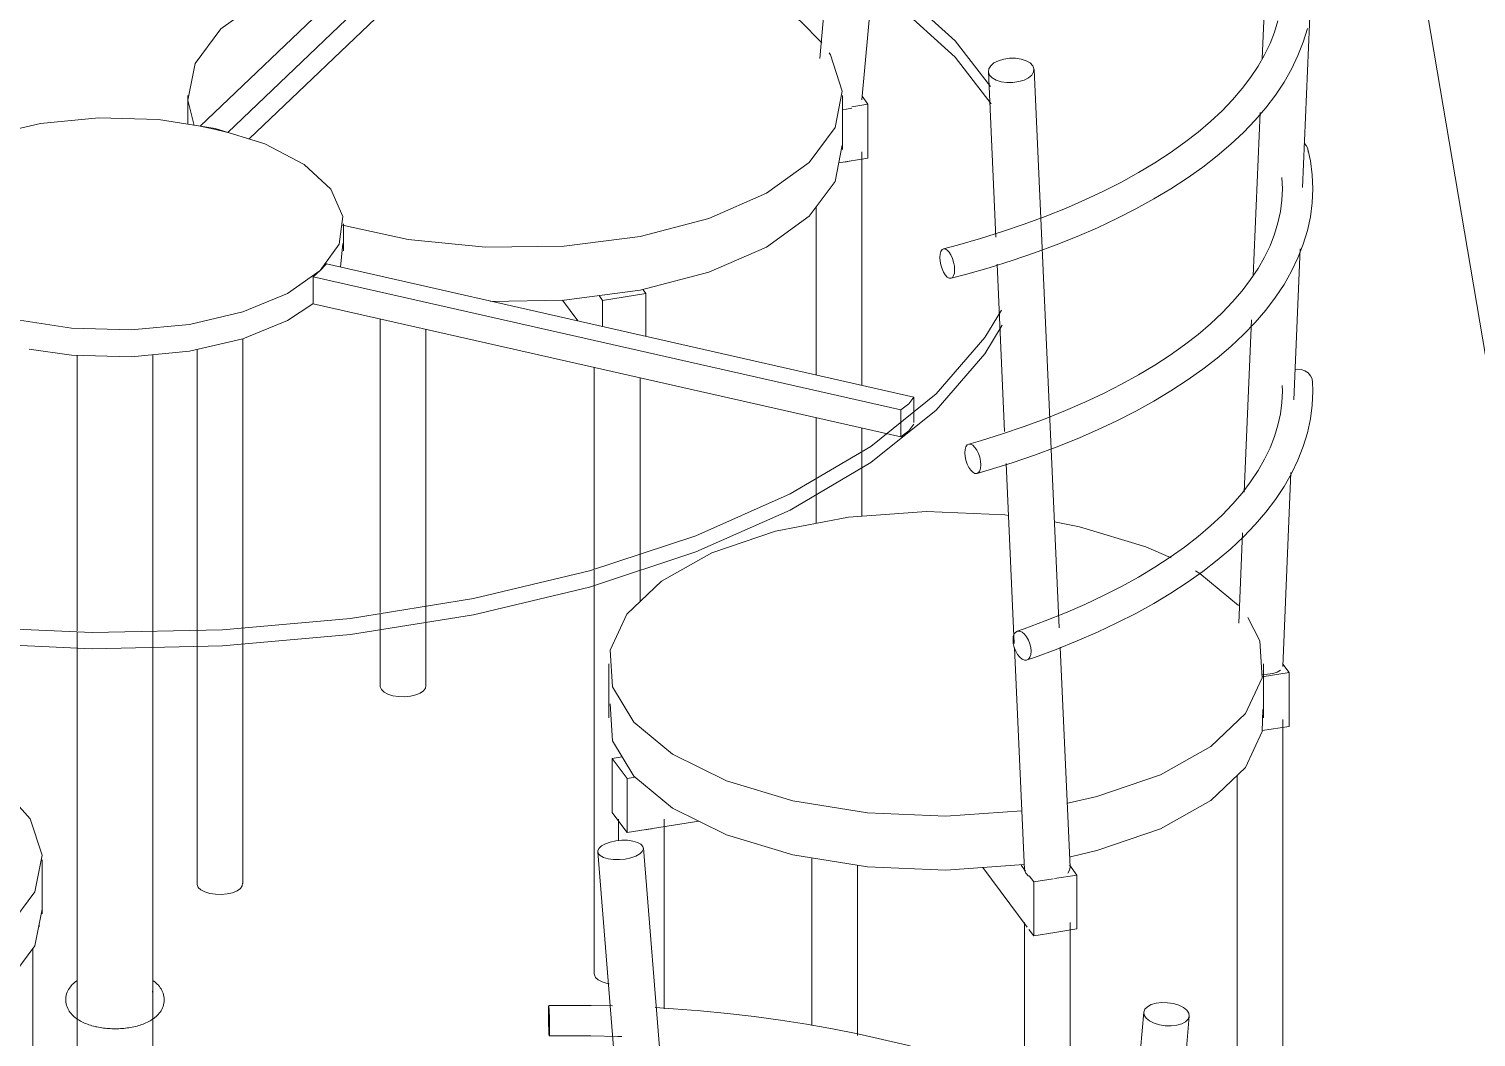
# Model space of a CAD drawing. Header units: millimetres. Extents: x -44545 to 51785, y -22696 to 32686.
# Drawn here: x -11217 to -10266, y 4263 to 4925 of the extents above; entities that cross this region are included whole.
import ezdxf

# ---------------------------------------------------------------- set-up
doc = ezdxf.new("R2010")
doc.units = ezdxf.units.MM
doc.layers.add('A-FLOR', color=192, linetype='Continuous', lineweight=9)
doc.layers.add('I-FURN-PNLS', color=30, linetype='Continuous', lineweight=9)

# ---------------------------------------------------------------- blocks, each defined once
blk = doc.blocks.new('Table Dining 4 Seater-Circular - 1200 mm dia-V80-3D Section 3')
at = {"layer": 'I-FURN-PNLS'}
for p, q in [((-10843.17, 4384.93), (-10808.35, 3954.82)), ((-10777.61, 3946.95), (-10813.27, 4387.35)), ((-10484.61, 4279.54), (-10523.34, 3824.48)), ((-10464.11, 4166.62), (-10454.71, 4277))]:
    blk.add_line(p, q, dxfattribs=at)
for points in [[(-10815.67, 4383.53, 0), (-10813.99, 4385.13, 0), (-10813.28, 4386.81, 0), (-10813.59, 4388.44, 0), (-10814.89, 4389.91, 0), (-10817.1, 4391.13, 0), (-10820.07, 4392, 0), (-10823.6, 4392.48, 0), (-10827.44, 4392.53, 0), (-10831.33, 4392.14, 0), (-10835.01, 4391.34, 0), (-10838.23, 4390.19, 0), (-10840.77, 4388.76, 0)], [(-10840.77, 4388.76, 0), (-10842.45, 4387.16, 0), (-10843.16, 4385.48, 0), (-10842.85, 4383.85, 0), (-10841.55, 4382.38, 0), (-10839.34, 4381.16, 0), (-10836.37, 4380.29, 0), (-10832.84, 4379.81, 0), (-10829, 4379.76, 0), (-10825.11, 4380.15, 0), (-10821.43, 4380.95, 0), (-10818.21, 4382.1, 0), (-10815.67, 4383.53, 0)], [(-10875.51, 4283.52, 0), (-10875.57, 4282.42, 0), (-10875.61, 4280.75, 0), (-10875.62, 4278.62, 0)], [(-10875.62, 4278.62, 0), (-10875.61, 4276.17, 0), (-10875.57, 4273.57, 0), (-10875.51, 4271, 0), (-10875.44, 4268.63, 0), (-10875.35, 4266.62, 0), (-10875.25, 4265.12, 0), (-10875.16, 4264.22, 0), (-10875.08, 4263.97, 0)], [(-10874.88, 4269.32, 0), (-10874.9, 4271.77, 0), (-10874.93, 4274.37, 0), (-10874.99, 4276.94, 0), (-10875.07, 4279.31, 0), (-10875.16, 4281.32, 0), (-10875.25, 4282.82, 0), (-10875.35, 4283.73, 0), (-10875.44, 4283.96, 0)], [(-10833.56, 4283.75, 0), (-10847.54, 4284.05, 0), (-10865.61, 4284.09, 0), (-10875.42, 4283.97, 0)], [(-10491.58, 4196.68, 0), (-10502.17, 4203.22, 0), (-10513.8, 4209.83, 0), (-10525.96, 4216.2, 0), (-10538.64, 4222.34, 0), (-10551.81, 4228.22, 0), (-10565.46, 4233.84, 0), (-10579.56, 4239.2, 0), (-10594.09, 4244.28, 0), (-10609.03, 4249.09, 0), (-10624.37, 4253.61, 0), (-10640.06, 4257.84, 0), (-10656.1, 4261.77, 0), (-10672.45, 4265.4, 0), (-10689.09, 4268.72, 0), (-10706, 4271.72, 0), (-10723.14, 4274.41, 0), (-10740.5, 4276.77, 0), (-10758.04, 4278.81, 0), (-10775.74, 4280.53, 0), (-10793.56, 4281.91, 0), (-10805.52, 4282.61, 0)], [(-10482.21, 4283.2, 0), (-10483.89, 4281.52, 0), (-10484.6, 4279.61, 0), (-10484.29, 4277.61, 0), (-10482.99, 4275.66, 0), (-10480.78, 4273.89, 0), (-10477.81, 4272.41, 0), (-10474.28, 4271.33, 0), (-10470.44, 4270.73, 0), (-10466.55, 4270.64, 0), (-10462.87, 4271.07, 0), (-10459.65, 4271.99, 0), (-10457.11, 4273.34, 0)], [(-10454.71, 4276.99, 0), (-10455.03, 4278.92, 0), (-10456.33, 4280.88, 0), (-10458.54, 4282.65, 0), (-10461.51, 4284.13, 0), (-10465.04, 4285.2, 0), (-10468.88, 4285.81, 0), (-10472.77, 4285.9, 0), (-10476.45, 4285.47, 0), (-10479.67, 4284.55, 0), (-10482.21, 4283.2, 0)], [(-10875.07, 4263.98, 0), (-10874.99, 4264.43, 0), (-10874.93, 4265.52, 0), (-10874.9, 4267.19, 0), (-10874.88, 4269.32, 0)], [(-10457.11, 4273.34, 0), (-10455.43, 4275.02, 0), (-10454.72, 4276.93, 0)], [(-10827.5, 4263.57, 0), (-10830.1, 4263.68, 0), (-10847.78, 4264.05, 0), (-10865.47, 4264.09, 0), (-10875.08, 4263.97, 0)]]:
    blk.add_polyline3d(points, dxfattribs=at)
blk = doc.blocks.new('Table Dining 4 Seater-Circular - 1200 mm dia-V81-3D Section 3')
at = {"layer": 'I-FURN-PNLS'}
for p, q in [((-10399.59, 5077.21), (-10406.71, 4905.89)), ((-10915.55, 5041.55), (-11104.28, 4861.36)), ((-11086.3, 4857.28), (-10897.57, 5037.48)), ((-10897.57, 5019.78), (-11072.2, 4853.04)), ((-10690.59, 4980.2), (-10697.33, 4905.9)), ((-10669.68, 4878.61), (-10662.09, 4962.28)), ((-10380.21, 4821.13), (-10375.11, 4943.77)), ((-10586.61, 4897.34), (-10581.69, 4788.5)), ((-10540.08, 4532.01), (-10556.64, 4898.7)), ((-11112.56, 4881.43), (-11112.56, 4862.72)), ((-10682.56, 4846.02), (-10682.56, 4881.43)), ((-10665.78, 4875.82), (-10669.63, 4881.02)), ((-10676.41, 4874.12), (-10665.78, 4875.82)), ((-10665.78, 4875.82), (-10665.78, 4840.41)), ((-10408.19, 4870.39), (-10412.65, 4763.06)), ((-10665.78, 4840.41), (-10684.94, 4837.34)), ((-10669.76, 4691.23), (-10669.76, 4844.61)), ((-10393.53, 4820.22), (-10393.85, 4827.68)), ((-10699.76, 4808.31), (-10699.76, 4698.03)), ((-11010.33, 4779.51), (-11010.33, 4797.21)), ((-11010.7, 4784.41), (-11012.1, 4768.85)), ((-10386.01, 4681.72), (-10381.89, 4780.8)), ((-11025.47, 4766.65), (-11030.14, 4762.54)), ((-11030.14, 4762.54), (-10644.24, 4675.1)), ((-11030.14, 4762.54), (-11030.14, 4744.84)), ((-11021.38, 4770.9), (-11025.47, 4766.66)), ((-10635.49, 4683.46), (-11021.38, 4770.9)), ((-10580.89, 4770.72), (-10575.93, 4660.89)), ((-10811.66, 4751.56), (-10813.37, 4753.88)), ((-10644.24, 4657.39), (-11030.14, 4744.84)), ((-10856.24, 4733.48), (-10866.37, 4747.14)), ((-10842.33, 4750.13), (-10840.02, 4747.01)), ((-10840.02, 4747.01), (-10811.66, 4751.56)), ((-10840.02, 4747.01), (-10840.02, 4729.81)), ((-10811.66, 4751.56), (-10811.66, 4723.38)), ((-10986.17, 4734.87), (-10986.17, 4542.06)), ((-10413.85, 4734.29), (-10418.55, 4621.01)), ((-10956.17, 4535.5), (-10956.17, 4728.07)), ((-11076.45, 4521.26), (-11076.45, 4721.7)), ((-11185.2, 4710.91), (-11185.2, 4529.97)), ((-11135.46, 4519.08), (-11135.46, 4711.27)), ((-11106.45, 4714.71), (-11106.45, 4519.71)), ((-10845.47, 4702.99), (-10845.47, 4570.58)), ((-10815.47, 4569.71), (-10815.47, 4696.19)), ((-10393.53, 4687.43), (-10393.63, 4691.18)), ((-10373.53, 4687.43), (-10373.7, 4693.55)), ((-10635.49, 4666.9), (-10635.49, 4683.46)), ((-10699.76, 4669.97), (-10699.76, 4619.32)), ((-10644.24, 4657.39), (-10644.24, 4675.1)), ((-10669.76, 4637.02), (-10669.76, 4663.18)), ((-10574.98, 4639.85), (-10569.64, 4521.62)), ((-10669.76, 4605.27), (-10669.76, 4637.02)), ((-10393.28, 4506.61), (-10387.99, 4633.93)), ((-10699.76, 4619.32), (-10699.76, 4600.57)), ((-10526.76, 4598.21), (-10543.24, 4601.55)), ((-10419.66, 4594.33), (-10422.13, 4535.11)), ((-10845.47, 4569.93), (-10845.47, 4559.79)), ((-10815.47, 4549.24), (-10815.47, 4569.71)), ((-10845.47, 4559.79), (-10845.47, 4304.7)), ((-10986.17, 4541.31), (-10986.17, 4530.69)), ((-10956.17, 4493.7), (-10956.17, 4535.5)), ((-11185.2, 4529.29), (-11185.2, 4518.66)), ((-10986.17, 4530.69), (-10986.17, 4493.7)), ((-11185.2, 4518.66), (-11185.2, 4161.61)), ((-11135.46, 4161.61), (-11135.46, 4519.08)), ((-11106.45, 4519.71), (-11106.45, 4363.84)), ((-11076.45, 4363.84), (-11076.45, 4521.26)), ((-10569.52, 4518.89), (-10562.94, 4373.18)), ((-10532.97, 4374.53), (-10539.51, 4519.36)), ((-10835.92, 4508.31), (-10835.92, 4472.9)), ((-10405.92, 4472.9), (-10405.92, 4508.31)), ((-10389.14, 4502.7), (-10393.23, 4508.21)), ((-10406.85, 4499.86), (-10389.14, 4502.7)), ((-10389.14, 4502.7), (-10389.14, 4467.29)), ((-10393.3, 4055.92), (-10393.3, 4471.73)), ((-10389.14, 4467.29), (-10406.81, 4464.46)), ((-10827.09, 4447.21), (-10833.79, 4446.14)), ((-10833.79, 4446.14), (-10824.01, 4432.94)), ((-10833.79, 4446.14), (-10833.79, 4410.73)), ((-10824.01, 4432.94), (-10818.56, 4433.82)), ((-10824.01, 4432.94), (-10824.01, 4397.53)), ((-10423.3, 4434.91), (-10423.3, 4055.92)), ((-10828.81, 4404.01), (-10833.79, 4410.73)), ((-10829.64, 4406.28), (-10829.64, 4392.21)), ((-10824.01, 4397.53), (-10828.81, 4404)), ((-10776.83, 4405.1), (-10824.01, 4397.53)), ((-10799.64, 4281.82), (-10799.64, 4406.28)), ((-11208.1, 4344.23), (-11208.1, 4379.64)), ((-10702.5, 4380.98), (-10702.5, 4270.87)), ((-10672.5, 4264.34), (-10672.5, 4376.16)), ((-10561.07, 4335.37), (-10590.2, 4374.66)), ((-10565.1, 4376.2), (-10562.19, 4372.28)), ((-10528.5, 4369.64), (-10533.4, 4376.26)), ((-10559.91, 4369.21), (-10556.86, 4365.09)), ((-10556.86, 4365.09), (-10544.01, 4367.15)), ((-10556.86, 4365.09), (-10556.86, 4329.68)), ((-10543.09, 4367.3), (-10528.5, 4369.64)), ((-10528.5, 4369.64), (-10528.5, 4334.23)), ((-11210.23, 4335.58), (-11210.23, 4336.85)), ((-10562.83, 4338.51), (-10562.83, 4230.88)), ((-10532.83, 4219.5), (-10532.83, 4338.51)), ((-10556.86, 4329.68), (-10560.04, 4333.98)), ((-10542.94, 4331.92), (-10556.86, 4329.68)), ((-10528.5, 4334.23), (-10542.94, 4331.92)), ((-11214.21, 3971.2), (-11214.21, 4321.45)), ((-11135.71, 4292.78), (-11135.47, 4294.39))]:
    blk.add_line(p, q, dxfattribs=at)
for points in [[(-10585.19, 4887.34, 0), (-10608.51, 4917.41, 0), (-10647.66, 4952.82, 0), (-10697.23, 4985.28, 0), (-10756.24, 5014.13, 0), (-10823.47, 5038.78, 0), (-10897.56, 5058.73, 0), (-10977, 5073.57, 0), (-11060.17, 5083, 0), (-11145.38, 5086.83, 0), (-11230.9, 5084.98, 0), (-11314.98, 5077.49, 0), (-11395.91, 5064.51, 0), (-11472.04, 5046.3, 0), (-11541.83, 5023.24, 0), (-11603.85, 4995.79, 0), (-11656.85, 4964.52, 0), (-11699.73, 4930.06, 0)], [(-11699.73, 4919.44, 0), (-11656.85, 4953.9, 0), (-11603.85, 4985.17, 0), (-11541.83, 5012.62, 0), (-11472.04, 5035.68, 0), (-11395.91, 5053.88, 0), (-11314.98, 5066.87, 0), (-11230.9, 5074.36, 0), (-11145.38, 5076.21, 0), (-11060.17, 5072.38, 0), (-10977, 5062.95, 0), (-10897.56, 5048.11, 0), (-10823.47, 5028.16, 0), (-10756.24, 5003.51, 0), (-10697.23, 4974.66, 0), (-10647.66, 4942.2, 0), (-10608.51, 4906.79, 0), (-10584.73, 4875.99, 0)], [(-10989.44, 4971.84, 0), (-11024.95, 4961.99, 0), (-11062.69, 4945.47, 0), (-11090.84, 4925.23, 0)], [(-10695.94, 4916.14, 0), (-10710.27, 4930.54, 0), (-10740.98, 4949.96, 0), (-10780.79, 4965.4, 0), (-10827.38, 4975.96, 0), (-10878.06, 4981.03, 0), (-10929.87, 4980.3, 0), (-10940.54, 4979.42, 0)], [(-10396.42, 4930.62, 0), (-10398.68, 4923.16, 0), (-10401.61, 4915.69, 0), (-10405.19, 4908.23, 0), (-10409.44, 4900.8, 0), (-10414.37, 4893.4, 0), (-10419.96, 4886.05, 0), (-10426.22, 4878.76, 0), (-10433.14, 4871.55, 0), (-10440.71, 4864.44, 0), (-10448.92, 4857.45, 0), (-10457.77, 4850.58, 0), (-10467.23, 4843.87, 0), (-10477.3, 4837.31, 0), (-10487.95, 4830.93, 0), (-10499.17, 4824.73, 0), (-10510.93, 4818.74, 0), (-10523.23, 4812.95, 0), (-10536.03, 4807.4, 0), (-10549.33, 4802.08, 0), (-10563.08, 4797, 0), (-10577.28, 4792.17, 0), (-10591.89, 4787.62, 0), (-10606.9, 4783.33, 0), (-10616.15, 4780.87, 0)], [(-10377.06, 4925.6, 0), (-10379.79, 4916.6, 0), (-10383.27, 4907.7, 0), (-10387.49, 4898.92, 0), (-10392.43, 4890.28, 0), (-10398.08, 4881.79, 0), (-10404.41, 4873.46, 0), (-10411.42, 4865.31, 0), (-10419.08, 4857.32, 0), (-10427.38, 4849.53, 0), (-10436.31, 4841.92, 0), (-10445.85, 4834.52, 0), (-10455.99, 4827.33, 0), (-10466.7, 4820.35, 0), (-10477.98, 4813.59, 0), (-10489.8, 4807.06, 0), (-10502.14, 4800.77, 0), (-10515, 4794.73, 0), (-10528.34, 4788.94, 0), (-10542.15, 4783.41, 0), (-10556.4, 4778.15, 0), (-10571.09, 4773.16, 0), (-10586.17, 4768.45, 0), (-10601.63, 4764.03, 0), (-10611.16, 4761.51, 0)], [(-11090.84, 4925.23, 0), (-11107.76, 4902.44, 0), (-11112.46, 4878.43, 0), (-11108.34, 4861.74, 0)], [(-10704.27, 4837.64, 0), (-10687.36, 4860.43, 0), (-10682.66, 4884.43, 0), (-10690.44, 4908.27, 0), (-10691.24, 4909.56, 0)], [(-10565.08, 4905.43, 0), (-10568.79, 4905.96, 0), (-10572.7, 4905.96, 0), (-10576.53, 4905.42, 0), (-10580.03, 4904.37, 0), (-10582.95, 4902.89, 0), (-10585.11, 4901.08, 0), (-10586.34, 4899.05, 0), (-10586.57, 4896.96, 0), (-10585.79, 4894.94, 0), (-10584.03, 4893.13, 0), (-10581.43, 4891.66, 0), (-10578.17, 4890.61, 0)], [(-10578.17, 4890.61, 0), (-10574.45, 4890.08, 0), (-10570.55, 4890.08, 0), (-10566.71, 4890.62, 0), (-10563.22, 4891.67, 0), (-10560.29, 4893.15, 0), (-10558.14, 4894.96, 0), (-10556.9, 4896.98, 0), (-10556.67, 4899.08, 0), (-10557.46, 4901.1, 0), (-10559.21, 4902.91, 0), (-10561.81, 4904.38, 0), (-10565.08, 4905.43, 0)], [(-10676.27, 4873.19, 0), (-10679.77, 4872.56, 0), (-10682.64, 4872.41, 0)], [(-11025.48, 4766.66, 0), (-11013.07, 4783.93, 0), (-11010.7, 4802.11, 0), (-11018.53, 4819.96, 0), (-11036.02, 4836.26, 0), (-11061.98, 4849.89, 0), (-11094.64, 4859.94, 0), (-11131.78, 4865.71, 0), (-11170.87, 4866.81, 0), (-11209.23, 4863.17, 0), (-11244.27, 4855.04, 0), (-11273.58, 4842.96, 0), (-11295.18, 4827.77, 0)], [(-11104.28, 4861.36, 0), (-11095.1, 4859.5, 0), (-11086.3, 4857.28, 0)], [(-10682.66, 4849.02, 0), (-10687.36, 4825.02, 0), (-10704.27, 4802.23, 0)], [(-10379.2, 4850.32, 0), (-10377.82, 4848.74, 0), (-10376.83, 4846.66, 0), (-10376.49, 4844.38, 0)], [(-10373.53, 4820.22, 0), (-10373.92, 4829.39, 0), (-10375.1, 4838.54, 0), (-10376.71, 4846.24, 0)], [(-11010.94, 4796.47, 0), (-10967.73, 4786.91, 0), (-10917.06, 4781.84, 0), (-10865.25, 4782.57, 0), (-10815.32, 4789.03, 0), (-10770.17, 4800.87, 0), (-10732.42, 4817.39, 0), (-10704.27, 4837.64, 0)], [(-10681.9, 4837.77, 0), (-10679.87, 4838.02, 0), (-10677.94, 4838.4, 0)], [(-10393.53, 4820.22, 0), (-10393.85, 4812.76, 0), (-10394.81, 4805.3, 0), (-10396.42, 4797.84, 0), (-10398.68, 4790.37, 0), (-10401.61, 4782.9, 0), (-10405.19, 4775.45, 0), (-10409.44, 4768.01, 0), (-10414.37, 4760.61, 0), (-10419.96, 4753.26, 0), (-10426.22, 4745.97, 0), (-10433.14, 4738.77, 0), (-10440.71, 4731.66, 0), (-10448.92, 4724.66, 0), (-10457.77, 4717.8, 0), (-10467.23, 4711.08, 0), (-10477.3, 4704.52, 0), (-10487.95, 4698.14, 0), (-10499.17, 4691.94, 0), (-10510.93, 4685.95, 0), (-10523.23, 4680.17, 0), (-10536.03, 4674.61, 0), (-10549.33, 4669.29, 0), (-10563.08, 4664.21, 0), (-10577.28, 4659.39, 0), (-10591.89, 4654.83, 0), (-10599.55, 4652.59, 0)], [(-10373.53, 4820.22, 0), (-10373.92, 4811.05, 0), (-10375.1, 4801.9, 0), (-10377.06, 4792.82, 0), (-10379.79, 4783.81, 0), (-10383.27, 4774.91, 0), (-10387.49, 4766.14, 0), (-10392.43, 4757.5, 0), (-10398.08, 4749.01, 0), (-10404.41, 4740.68, 0), (-10411.42, 4732.52, 0), (-10419.08, 4724.54, 0), (-10427.38, 4716.74, 0), (-10436.31, 4709.14, 0), (-10445.85, 4701.74, 0), (-10455.99, 4694.54, 0), (-10466.7, 4687.56, 0), (-10477.98, 4680.8, 0), (-10489.8, 4674.28, 0), (-10502.14, 4667.99, 0), (-10515, 4661.94, 0), (-10528.34, 4656.15, 0), (-10542.15, 4650.62, 0), (-10556.4, 4645.36, 0), (-10571.09, 4640.37, 0), (-10586.17, 4635.67, 0), (-10594.07, 4633.36, 0)], [(-10704.27, 4802.23, 0), (-10732.42, 4781.99, 0), (-10770.17, 4765.46, 0), (-10815.32, 4753.62, 0), (-10865.25, 4747.16, 0), (-10913.63, 4746.3, 0)], [(-10616.15, 4780.87, 0), (-10617.09, 4780.32, 0), (-10617.86, 4779.14, 0), (-10618.34, 4777.41, 0), (-10618.51, 4775.26, 0)], [(-10618.51, 4775.26, 0), (-10618.34, 4772.83, 0), (-10617.86, 4770.28, 0), (-10617.09, 4767.8, 0), (-10616.08, 4765.56, 0), (-10614.91, 4763.69, 0), (-10613.66, 4762.34, 0), (-10612.4, 4761.58, 0), (-10611.23, 4761.49, 0), (-10610.22, 4762.05, 0), (-10609.45, 4763.24, 0), (-10608.97, 4764.97, 0), (-10608.8, 4767.12, 0)], [(-10608.8, 4767.12, 0), (-10608.97, 4769.55, 0), (-10609.45, 4772.09, 0), (-10610.22, 4774.57, 0), (-10611.23, 4776.82, 0), (-10612.4, 4778.69, 0), (-10613.66, 4780.04, 0), (-10614.91, 4780.79, 0), (-10616.08, 4780.89, 0)], [(-11288.3, 4760.82, 0), (-11284.65, 4758.17, 0), (-11258.69, 4744.54, 0), (-11226.02, 4734.49, 0), (-11188.88, 4728.72, 0), (-11149.8, 4727.62, 0), (-11111.43, 4731.26, 0), (-11076.39, 4739.39, 0), (-11047.08, 4751.46, 0), (-11025.48, 4766.66, 0)], [(-11030.31, 4744.74, 0), (-11047.08, 4733.76, 0), (-11076.39, 4721.68, 0), (-11111.43, 4713.55, 0), (-11149.8, 4709.91, 0), (-11188.88, 4711.01, 0), (-11216.82, 4714.88, 0)], [(-10620.93, 4685.61, 0), (-10589.03, 4722.56, 0), (-10578.05, 4740.53, 0)], [(-10577.6, 4730.76, 0), (-10589.03, 4711.94, 0), (-10620.93, 4674.99, 0)], [(-10385.42, 4701.67, 0), (-10383.69, 4701.83, 0), (-10381.1, 4701.56, 0), (-10378.69, 4700.7, 0), (-10376.62, 4699.32, 0), (-10375.03, 4697.51, 0), (-10374.03, 4695.39, 0), (-10373.69, 4693.1, 0)], [(-10393.53, 4687.43, 0), (-10393.85, 4679.98, 0), (-10394.81, 4672.51, 0), (-10396.42, 4665.05, 0), (-10398.68, 4657.58, 0), (-10401.61, 4650.12, 0), (-10405.19, 4642.66, 0), (-10409.44, 4635.23, 0), (-10414.37, 4627.83, 0), (-10419.96, 4620.47, 0), (-10426.22, 4613.19, 0), (-10433.14, 4605.98, 0), (-10440.71, 4598.87, 0), (-10448.92, 4591.88, 0), (-10457.77, 4585.01, 0), (-10467.23, 4578.29, 0), (-10477.3, 4571.74, 0), (-10487.95, 4565.35, 0), (-10499.17, 4559.16, 0), (-10510.93, 4553.16, 0), (-10523.23, 4547.38, 0), (-10536.03, 4541.83, 0), (-10549.33, 4536.5, 0), (-10563.08, 4531.43, 0), (-10567.75, 4529.8, 0)], [(-10373.53, 4687.43, 0), (-10373.92, 4678.26, 0), (-10375.1, 4669.12, 0), (-10377.06, 4660.03, 0), (-10379.79, 4651.03, 0), (-10383.27, 4642.13, 0), (-10387.49, 4633.35, 0), (-10392.43, 4624.71, 0), (-10398.08, 4616.22, 0), (-10404.41, 4607.89, 0), (-10411.42, 4599.73, 0), (-10419.08, 4591.75, 0), (-10427.38, 4583.96, 0), (-10436.31, 4576.35, 0), (-10445.85, 4568.95, 0), (-10455.99, 4561.75, 0), (-10466.7, 4554.77, 0), (-10477.98, 4548.02, 0), (-10489.8, 4541.49, 0), (-10502.14, 4535.2, 0), (-10515, 4529.16, 0), (-10528.34, 4523.37, 0), (-10542.15, 4517.84, 0), (-10556.4, 4512.57, 0), (-10561.23, 4510.89, 0)], [(-11267.27, 4533.22, 0), (-11260.49, 4532.67, 0), (-11175.28, 4528.84, 0), (-11089.76, 4530.69, 0), (-11005.69, 4538.18, 0), (-10924.76, 4551.17, 0), (-10848.62, 4569.37, 0), (-10778.83, 4592.43, 0), (-10716.81, 4619.88, 0), (-10663.82, 4651.15, 0), (-10620.93, 4685.61, 0)], [(-10644.24, 4675.1, 0), (-10638.91, 4679.06, 0), (-10635.49, 4683.46, 0)], [(-10620.93, 4674.99, 0), (-10663.82, 4640.53, 0), (-10716.81, 4609.26, 0), (-10778.83, 4581.81, 0), (-10848.62, 4558.75, 0), (-10924.76, 4540.54, 0), (-11005.69, 4527.56, 0), (-11089.76, 4520.07, 0), (-11175.28, 4518.22, 0), (-11260.49, 4522.05, 0), (-11285.94, 4524.32, 0)], [(-10635.49, 4665.76, 0), (-10638.91, 4661.36, 0), (-10644.24, 4657.39, 0)], [(-10591.58, 4639.01, 0), (-10591.76, 4641.44, 0), (-10592.28, 4643.97, 0), (-10593.11, 4646.43, 0), (-10594.2, 4648.66, 0), (-10595.46, 4650.5, 0), (-10596.81, 4651.83, 0), (-10598.16, 4652.55, 0), (-10599.43, 4652.63, 0), (-10600.51, 4652.04, 0), (-10601.34, 4650.84, 0), (-10601.86, 4649.1, 0), (-10602.04, 4646.94, 0)], [(-10602.04, 4646.94, 0), (-10601.86, 4644.51, 0), (-10601.34, 4641.98, 0), (-10600.51, 4639.52, 0), (-10599.43, 4637.29, 0), (-10598.16, 4635.45, 0), (-10596.81, 4634.12, 0), (-10595.46, 4633.4, 0), (-10594.2, 4633.33, 0), (-10593.11, 4633.91, 0), (-10592.28, 4635.12, 0), (-10591.76, 4636.86, 0), (-10591.58, 4639.01, 0)], [(-10573.36, 4605.84, 0), (-10575.76, 4606.08, 0), (-10627.37, 4608.27, 0), (-10678.62, 4604.65, 0), (-10726.5, 4595.43, 0), (-10768.26, 4581.14, 0), (-10801.45, 4562.62, 0), (-10824.15, 4540.95, 0), (-10835.04, 4517.38, 0), (-10833.48, 4493.28, 0), (-10819.57, 4470.06, 0), (-10794.12, 4449.06, 0), (-10758.6, 4431.5, 0), (-10715.08, 4418.41, 0)], [(-10466.65, 4577.96, 0), (-10483.24, 4585.12, 0), (-10526.76, 4598.21, 0)], [(-10422.27, 4546.56, 0), (-10447.72, 4567.56, 0), (-10450.56, 4569.31, 0)], [(-10534.35, 4416.78, 0), (-10515.34, 4421.2, 0), (-10473.59, 4435.48, 0), (-10440.4, 4454, 0), (-10417.7, 4475.67, 0), (-10406.81, 4499.24, 0), (-10408.36, 4523.34, 0), (-10416.17, 4538.79, 0)], [(-10558.54, 4516.6, 0), (-10558.74, 4519.02, 0), (-10559.33, 4521.53, 0), (-10560.28, 4523.96, 0), (-10561.51, 4526.14, 0), (-10562.95, 4527.92, 0), (-10564.49, 4529.19, 0), (-10566.03, 4529.86, 0), (-10567.47, 4529.88, 0), (-10568.7, 4529.24, 0), (-10569.64, 4528, 0), (-10570.24, 4526.24, 0), (-10570.44, 4524.08, 0)], [(-10570.44, 4524.08, 0), (-10570.24, 4521.66, 0), (-10569.64, 4519.15, 0), (-10568.7, 4516.72, 0), (-10567.47, 4514.54, 0), (-10566.03, 4512.76, 0), (-10564.49, 4511.49, 0), (-10562.95, 4510.82, 0), (-10561.51, 4510.81, 0), (-10560.28, 4511.44, 0), (-10559.33, 4512.68, 0), (-10558.74, 4514.44, 0), (-10558.54, 4516.6, 0)], [(-10394.79, 4504.17, 0), (-10396.94, 4502.96, 0), (-10399.87, 4502.04, 0), (-10403.36, 4501.47, 0), (-10406.94, 4501.29, 0)], [(-10957.69, 4490.65, 0), (-10959.85, 4489.13, 0), (-10962.78, 4487.92, 0), (-10966.28, 4487.11, 0), (-10970.12, 4486.74, 0), (-10974.03, 4486.85, 0), (-10977.74, 4487.43, 0), (-10981.01, 4488.43, 0), (-10983.6, 4489.8, 0), (-10985.35, 4491.43, 0), (-10986.13, 4493.21, 0), (-10986.17, 4493.7, 0)], [(-10956.21, 4494.19, 0), (-10956.45, 4492.37, 0), (-10957.69, 4490.65, 0)], [(-10715.08, 4383, 0), (-10758.6, 4396.09, 0), (-10794.12, 4413.65, 0), (-10819.57, 4434.65, 0), (-10833.48, 4457.87, 0), (-10835.04, 4481.97, 0)], [(-10406.25, 4478.32, 0), (-10406.81, 4463.83, 0), (-10417.7, 4440.26, 0), (-10440.4, 4418.59, 0), (-10473.59, 4400.07, 0), (-10515.34, 4385.79, 0), (-10532.75, 4381.7, 0)], [(-11229.82, 4335.84, 0), (-11212.9, 4358.63, 0), (-11208.2, 4382.64, 0), (-11215.99, 4406.47, 0), (-11235.82, 4428.75, 0), (-11266.52, 4448.17, 0), (-11306.33, 4463.61, 0), (-11313.99, 4465.8, 0)], [(-10715.08, 4418.41, 0), (-10666.09, 4410.54, 0), (-10614.47, 4408.35, 0), (-10564.63, 4411.8, 0)], [(-10811.77, 4399.44, 0), (-10809.74, 4399.69, 0), (-10807.81, 4400.07, 0)], [(-10563.23, 4376.56, 0), (-10614.47, 4372.94, 0), (-10666.09, 4375.13, 0), (-10715.08, 4383, 0)], [(-10560.37, 4368.97, 0), (-10562.12, 4370.78, 0), (-10562.91, 4372.8, 0)], [(-10533.01, 4374.91, 0), (-10533.24, 4372.82, 0), (-10534.47, 4370.8, 0)], [(-11077.97, 4360.78, 0), (-11080.13, 4359.26, 0), (-11083.06, 4358.06, 0), (-11086.56, 4357.24, 0), (-11090.4, 4356.88, 0), (-11094.31, 4356.99, 0), (-11098.02, 4357.57, 0), (-11101.29, 4358.57, 0), (-11103.88, 4359.93, 0), (-11105.63, 4361.56, 0), (-11106.41, 4363.35, 0), (-11106.45, 4363.84, 0)], [(-11076.49, 4364.33, 0), (-11076.72, 4362.51, 0), (-11077.97, 4360.78, 0)], [(-11208.2, 4347.23, 0), (-11212.9, 4323.22, 0), (-11229.82, 4300.43, 0)], [(-11185.38, 4300.26, 0), (-11186.17, 4299.68, 0), (-11186.93, 4299.07, 0), (-11187.66, 4298.42, 0), (-11188.37, 4297.73, 0), (-11189.04, 4297, 0), (-11189.67, 4296.23, 0), (-11190.26, 4295.41, 0), (-11190.81, 4294.54, 0), (-11191.3, 4293.62, 0), (-11191.73, 4292.66, 0), (-11192.09, 4291.65, 0), (-11192.37, 4290.6, 0), (-11192.56, 4289.52, 0), (-11192.67, 4288.42, 0), (-11192.68, 4287.31, 0), (-11192.59, 4286.21, 0), (-11192.42, 4285.13, 0), (-11192.15, 4284.07, 0), (-11191.81, 4283.06, 0), (-11191.39, 4282.08, 0), (-11190.91, 4281.15, 0), (-11190.38, 4280.27, 0), (-11189.8, 4279.44, 0), (-11189.17, 4278.66, 0), (-11188.51, 4277.92, 0), (-11187.81, 4277.23, 0), (-11187.08, 4276.57, 0), (-11186.33, 4275.95, 0), (-11185.55, 4275.36, 0), (-11184.74, 4274.81, 0), (-11183.91, 4274.29, 0), (-11183.06, 4273.79, 0), (-11182.18, 4273.33, 0), (-11181.29, 4272.88, 0), (-11180.37, 4272.47, 0), (-11179.43, 4272.07, 0), (-11178.48, 4271.7, 0), (-11177.51, 4271.35, 0), (-11176.51, 4271.03, 0), (-11175.51, 4270.72, 0), (-11174.48, 4270.44, 0), (-11173.44, 4270.18, 0), (-11172.88, 4270.05, 0)], [(-11135.55, 4300.45, 0), (-11134.75, 4299.88, 0), (-11133.98, 4299.28, 0), (-11133.24, 4298.64, 0), (-11132.53, 4297.97, 0), (-11131.85, 4297.25, 0), (-11131.2, 4296.49, 0), (-11130.59, 4295.69, 0), (-11130.03, 4294.83, 0), (-11129.52, 4293.93, 0), (-11129.07, 4292.98, 0), (-11128.69, 4291.99, 0), (-11128.38, 4290.95, 0), (-11128.15, 4289.88, 0), (-11128.02, 4288.79, 0), (-11127.98, 4287.68, 0), (-11128.03, 4286.58, 0), (-11128.18, 4285.49, 0), (-11128.41, 4284.42, 0), (-11128.73, 4283.39, 0), (-11129.12, 4282.4, 0), (-11129.58, 4281.46, 0), (-11130.1, 4280.56, 0), (-11130.67, 4279.72, 0), (-11131.28, 4278.92, 0), (-11131.93, 4278.16, 0), (-11132.62, 4277.45, 0), (-11133.33, 4276.78, 0), (-11134.08, 4276.15, 0), (-11134.85, 4275.56, 0), (-11135.65, 4274.99, 0), (-11136.47, 4274.46, 0), (-11137.32, 4273.96, 0), (-11138.19, 4273.48, 0), (-11139.07, 4273.03, 0), (-11139.98, 4272.6, 0), (-11140.91, 4272.2, 0), (-11141.86, 4271.82, 0), (-11142.83, 4271.47, 0), (-11143.82, 4271.13, 0), (-11144.82, 4270.82, 0), (-11145.84, 4270.53, 0), (-11146.87, 4270.27, 0), (-11147.92, 4270.02, 0), (-11148.98, 4269.79, 0), (-11150.06, 4269.59, 0), (-11151.14, 4269.41, 0), (-11152.24, 4269.24, 0), (-11153.35, 4269.1, 0), (-11154.46, 4268.98, 0), (-11155.58, 4268.88, 0), (-11156.7, 4268.8, 0), (-11157.83, 4268.75, 0), (-11158.96, 4268.71, 0), (-11160.1, 4268.7, 0), (-11161.23, 4268.7, 0), (-11162.36, 4268.73, 0), (-11163.49, 4268.78, 0), (-11164.62, 4268.85, 0), (-11165.74, 4268.94, 0), (-11166.86, 4269.05, 0), (-11167.97, 4269.18, 0), (-11169.07, 4269.34, 0), (-11170.16, 4269.51, 0), (-11171.24, 4269.71, 0), (-11172.3, 4269.92, 0), (-11172.88, 4270.05, 0)], [(-10835.78, 4298.18, 0), (-10837.04, 4298.43, 0), (-10840.3, 4299.43, 0), (-10842.9, 4300.8, 0), (-10844.65, 4302.43, 0), (-10845.43, 4304.21, 0), (-10845.47, 4304.7, 0)]]:
    blk.add_polyline3d(points, dxfattribs=at)

msp = doc.modelspace()

# ---------------------------------------------------------------- linework, layer by layer
at = {"layer": 'A-FLOR'}
msp.add_line((-9900.59, 2590.22), (-10503.43, 6145.32), dxfattribs=at)

# ---------------------------------------------------------------- block references
at = {"layer": 'I-FURN-PNLS'}
for name in ['Table Dining 4 Seater-Circular - 1200 mm dia-V81-3D Section 3', 'Table Dining 4 Seater-Circular - 1200 mm dia-V80-3D Section 3']:
    msp.add_blockref(name, (0, 0), dxfattribs=at)

doc.saveas('drawing.dxf')
